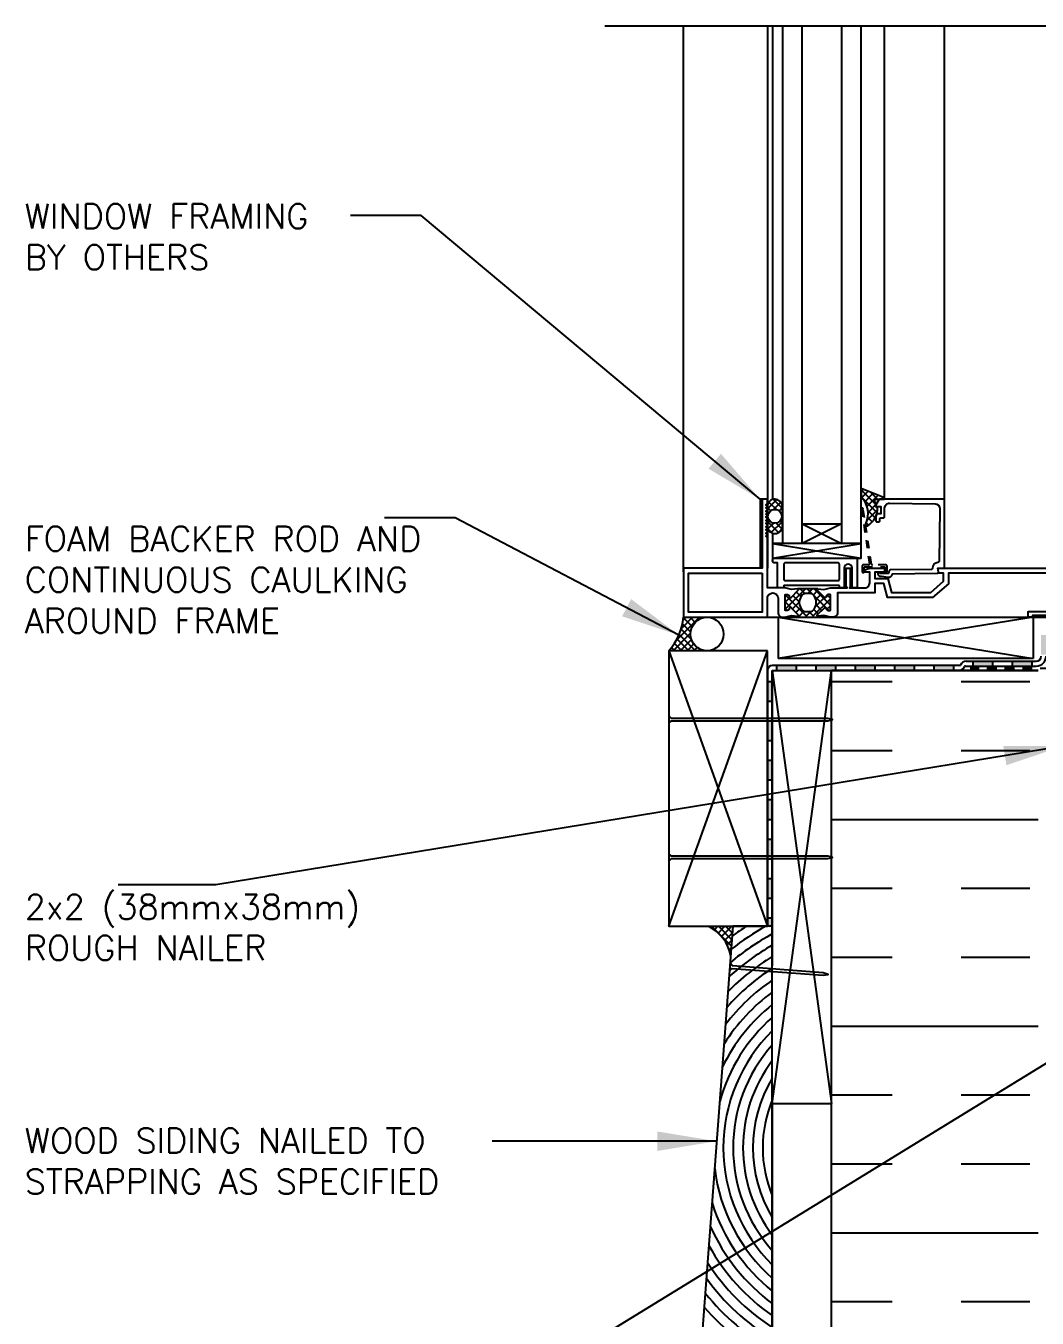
# Model space of a CAD drawing. Header units: inches. Extents: x 2813.3 to 2843.9, y 421.8 to 475.7.
# Drawn here: x 2814.37 to 2827.22, y 458.29 to 474.7 of the extents above; entities that cross this region are included whole.
import ezdxf

# ---------------------------------------------------------------- set-up
doc = ezdxf.new("R2010")
doc.units = ezdxf.units.IN
doc.header["$LTSCALE"] = 0.5
doc.header["$MEASUREMENT"] = 0
doc.linetypes.add('DASHED2', pattern=[0.375, 0.25, -0.125])
doc.linetypes.add('HIDDEN2', pattern=[0.1875, 0.125, -0.0625])
for name, color, linetype in [('HATCH', 12, 'CONTINUOUS'), ('LINE18', 9, 'CONTINUOUS'), ('line25', 2, 'CONTINUOUS'), ('LINE50', 5, 'CONTINUOUS'), ('LINE9', 9, 'CONTINUOUS'), ('TEXT', 4, 'CONTINUOUS')]:
    doc.layers.add(name, color=color, linetype=linetype)
doc.styles.add('DIM', font='romans.shx', dxfattribs={"width": 0.7})
doc.styles.get("Standard").update_dxf_attribs({"font": 'romans.shx'})
doc.dimstyles.new('ext_12', dxfattribs={"dimscale": 12, "dimtxt": 0.09375, "dimasz": 0.09375, "dimexe": 0.09375, "dimexo": 0.0625, "dimgap": 0.0625, "dimtad": 1, "dimdec": 1, "dimzin": 3, "dimdsep": 46, "dimlunit": 4, "dimtxsty": 'DIM', "dimcen": 0.09, "dimdle": 0.09375, "dimclrt": 4, "dimadec": 0, "dimazin": 0, "dimtfac": 1, "dimtdec": 1, "dimtmove": 2, "dimatfit": 3, "dimfxl": 1, "dimfrac": 2, "dimtolj": 1, "dimtzin": 0, "dimarcsym": 0})

msp = doc.modelspace()

# ---------------------------------------------------------------- hatches: boundary and pattern name
at = {"layer": 'HATCH'}
h = msp.add_hatch(dxfattribs=at)
h.set_pattern_fill('ANSI37', color=256, scale=0.5, style=0)
h.set_pattern_definition([(45, (103.3390658424782, -55.87239338056526), (-0.04419417382415922, 0.04419417382415922), []), (135, (103.3390658424782, -55.87239338056526), (-0.04419417382415922, -0.04419417382415922), [])])
h.paths.add_polyline_path([(2823.982138545443, 468.351372193902), (2823.982138545443, 468.59830240025, 0.973119193628529), (2823.792209807232, 468.6034783525167), (2823.792068766666, 468.3514253666894, 1.000279793165599)])
h.paths.add_polyline_path([(2823.799568751791, 468.474837297076, -1), (2823.974638545443, 468.474837297076, -1)], flags=16)
h.paths.add_polyline_path([(2825.152968216096, 468.6928047112238), (2825.277862085333, 468.6928047112238, 0.3927408574796724), (2825.258397534438, 468.7185264611676), (2824.982138545443, 468.8295042399155), (2824.982138545443, 468.7249343152625, -0.3145636000813645), (2825.036011297347, 468.3816559824532), (2825.040046788867, 468.3551437536517), (2825.066515996019, 468.3551437536517, 0.1494430697769666), (2825.169001310514, 468.4742076271389), (2825.169001310514, 468.474804711224, -0.1929134893777459), (2825.177303608989, 468.49552208916, 0.08922647140676533), (2825.191602164747, 468.5895750830123), (2825.172721375094, 468.5929042756451, -0.31529878887884), (2825.170125664453, 468.5954999862861)])
h.paths.add_polyline_path([(2824.515226316702, 467.3139485620862, -0.7725978076390988), (2824.540269151119, 467.2992682414965, 0.343148791993915), (2824.544893306252, 467.2878921748773), (2824.561061888603, 467.2785572395047, 0.1316524975867668), (2824.565061888603, 467.2774854427349), (2824.583918295064, 467.2774854427349, 0.414213562373095), (2824.591918295064, 467.2854854427349), (2824.591918295064, 467.4744854427349, 0.414213562373095), (2824.583918295064, 467.4824854427349), (2824.565061888603, 467.4824854427349, 0.1316524975867363), (2824.561061888603, 467.4814136459651), (2824.544893306252, 467.4720787105925, 0.3431487919940244), (2824.540269151119, 467.4607026439733, -0.7725978076389638), (2824.515226316702, 467.4460223233836), (2824.40782358055, 467.5534250595356), (2824.201313923034, 467.5534250595356), (2824.093911186882, 467.4460223233836, -0.7725978076393586), (2824.068868352465, 467.4607026439733, 0.3431487919941011), (2824.064244197332, 467.4720787105925), (2824.048075614981, 467.4814136459651, 0.1316524975865104), (2824.044075614981, 467.4824854427349), (2824.02521920852, 467.4824854427349, 0.414213562373095), (2824.017219208521, 467.4744854427349), (2824.017219208521, 467.2854854427349, 0.414213562373095), (2824.02521920852, 467.2774854427349), (2824.044075614981, 467.2774854427349, 0.1316524975865104), (2824.048075614981, 467.2785572395047), (2824.064244197332, 467.2878921748773, 0.343148791994153), (2824.068868352465, 467.2992682414965, -0.7725978076392856), (2824.093911186882, 467.3139485620862), (2824.201313923034, 467.2065458259341), (2824.40782358055, 467.2065458259341)])
h.paths.add_polyline_path([(2824.332230062922, 467.4949854427347), (2824.277057896919, 467.4949854427347, 0.3238484292968788), (2824.220066820027, 467.4537475629416, 0.326501620107139), (2824.220066820259, 467.3062233246863, 0.3238484397582524), (2824.277057897863, 467.2649854427348), (2824.332230062922, 467.2649854427348, 0.3238484345287045), (2824.389221140169, 467.3062233236073, 0.3265016201076595), (2824.389221140169, 467.4537475618628, 0.3238484345260935)], flags=16)
h = msp.add_hatch(dxfattribs=at)
h.set_pattern_fill('ANSI37', color=256, scale=0.5, style=0)
h.set_pattern_definition([(45, (-0.9606710215480234, 0), (-0.04419417382415922, 0.04419417382415922), []), (135, (-0.9606710215480234, 0), (-0.04419417382415922, -0.04419417382415922), [])])
edge = h.paths.add_edge_path()
edge.add_ellipse((2823.025893384422, 466.9798558234341), major_axis=(0, 0.2126296192998325), ratio=0.9888996363865078, start_angle=0, end_angle=174.4300302358596, ccw=False)
edge.add_line((2823.025893384421, 467.192485442734), (2822.727068751791, 467.1924854427339))
edge.add_arc((2821.990630358105, 467.2611524192078), 0.7396327881813819, 318.2069622963306, 354.67302992831833, ccw=False)
edge.add_line((2822.54206875179, 466.7682301542177), (2823.005484375779, 466.7682301542176))
h = msp.add_hatch(color=7, dxfattribs=at)
h.dxf.hatch_style = 1
h.paths.add_polyline_path([(2827.708410743088, 467.0807301542176), (2827.654992137481, 467.0807301542176, -0.0142692368390165), (2827.651806391319, 467.0807301542176), (2827.458410743088, 467.0807301542176), (2827.458410743089, 467.0182301542176), (2827.708410743089, 467.0182301542176)])
h.paths.add_polyline_path([(2828.208410743088, 467.0807301542176), (2827.958410743088, 467.0807301542176), (2827.958410743089, 467.0182301542176), (2828.208410743089, 467.0182301542176)])
h.paths.add_polyline_path([(2826.656146517105, 466.636006396075), (2826.406146517105, 466.636006396075), (2826.406146517105, 466.5735063960749), (2826.656146517105, 466.5735063960749)])
h.paths.add_polyline_path([(2827.156146517105, 466.636006396075), (2826.906146517105, 466.636006396075), (2826.906146517105, 466.573506396075), (2827.156146517105, 466.573506396075)])
h.paths.add_polyline_path([(2827.331070270735, 466.9689026254261), (2827.268570270735, 466.9689026254261), (2827.268570270735, 466.7189026254261), (2827.331070270735, 466.7189026254261)])
h.paths.add_polyline_path([(2825.656146517105, 466.5807301542176), (2825.406146517105, 466.5807301542175), (2825.406146517105, 466.5182301542177), (2825.656146517105, 466.5182301542177)])
h.paths.add_polyline_path([(2826.156146517105, 466.5807301542177), (2825.906146517105, 466.5807301542176), (2825.906146517105, 466.5182301542177), (2826.156146517105, 466.5182301542178)])
h.paths.add_polyline_path([(2824.656146517105, 466.5807301542173), (2824.406146517105, 466.5807301542172), (2824.406146517105, 466.5182301542176), (2824.604568751791, 466.5182301542176), (2824.656146517105, 466.5182301542176)])
h.paths.add_polyline_path([(2825.156146517105, 466.5807301542175), (2824.906146517105, 466.5807301542173), (2824.906146517105, 466.5182301542177), (2825.156146517105, 466.5182301542177)])
h.paths.add_polyline_path([(2824.156146517105, 466.5807301542172), (2823.906146517105, 466.5807301542171), (2823.906146517105, 466.5182301542176), (2824.156146517105, 466.5182301542176)])
h.paths.add_polyline_path([(2823.854568751791, 465.876797839977), (2823.79206875179, 465.876797839977), (2823.79206875179, 465.626797839977), (2823.854568751791, 465.626797839977)])
h.paths.add_polyline_path([(2823.854568751791, 466.376797839977), (2823.79206875179, 466.376797839977), (2823.79206875179, 466.126797839977), (2823.854568751791, 466.126797839977)])
h.paths.add_polyline_path([(2823.854568751791, 464.376797839977), (2823.79206875179, 464.376797839977), (2823.79206875179, 464.1588551542181), (2823.854568751791, 464.1588551542181)])
h.paths.add_polyline_path([(2823.854568751791, 464.876797839977), (2823.79206875179, 464.876797839977), (2823.79206875179, 464.626797839977), (2823.854568751791, 464.626797839977)])
h.paths.add_polyline_path([(2823.854568751791, 465.376797839977), (2823.79206875179, 465.376797839977), (2823.79206875179, 465.126797839977), (2823.854568751791, 465.126797839977)])
h.paths.add_polyline_path([(2823.79206875179, 463.376797839977), (2823.792068511214, 463.3006014940622, 1), (2823.854568992368, 463.3006014940622), (2823.854568986671, 463.376797839977)])
h.paths.add_polyline_path([(2823.854568751791, 463.876797839977), (2823.79206875179, 463.876797839977), (2823.79206875179, 463.626797839977), (2823.854568751791, 463.626797839977)])
h = msp.add_hatch(dxfattribs=at)
h.set_pattern_fill('INSUL', color=256, scale=7, style=0)
h.set_pattern_definition([(0, (0, 0), (0, 2.625), []), (0, (0, 0.875), (0, 2.625), [0.875, -0.875]), (0, (0, 1.75), (0, 2.625), [0.875, -0.875])])
h.paths.add_polyline_path([(2827.229568751791, 466.5182301542177), (2824.604568751791, 466.5182301542176), (2824.604568751791, 456.5655165432296), (2825.042068751791, 456.5655165432296), (2825.042068751791, 457.0655165432296), (2826.542068751791, 457.0655165432296), (2826.542068751791, 456.5655165432296), (2827.229568751791, 456.5655165432296)])
h.paths.add_polyline_path([(2835.85456875179, 465.0182301542177), (2833.229568751791, 465.0182301542178), (2833.229568751791, 456.5655165432296), (2833.917068751792, 456.5655165432296), (2833.917068751792, 457.0655165432296), (2835.417068751792, 457.0655165432296), (2835.417068751792, 456.5655165432296), (2835.854568751791, 456.5655165432296)])
h = msp.add_hatch(dxfattribs=at)
h.set_pattern_fill('ANSI37', color=256, scale=0.5, style=0)
h.set_pattern_definition([(45, (0, 0.2500000000005116), (-0.04419417382415922, 0.04419417382415922), []), (135, (0, 0.2500000000005116), (-0.04419417382415922, -0.04419417382415922), [])])
h.paths.add_polyline_path([(2823.354568751787, 463.2682301542175), (2823.042068751789, 463.2682301542175, -0.2365334856371077), (2823.326433977009, 462.8954443884055)])

# ---------------------------------------------------------------- linework, layer by layer
for p, q in [((2823.79206875179, 474.7037910024927), (2823.792068751791, 467.8173372970794)), ((2823.857068751791, 474.7037910024927), (2823.857068751791, 468.688466343084)), ((2825.277982072627, 468.6928047112238), (2825.277982072627, 474.7037910024926)), ((2826.041064376471, 468.6928047112238), (2826.04106437647, 474.7037910024926)), ((2823.857068751791, 468.261208251068), (2823.857068751791, 467.9112582744045)), ((2823.857138545443, 468.131337297076), (2824.982138545443, 467.9443372970769)), ((2823.857138545443, 467.9443372970769), (2824.982138545443, 468.131337297076)), ((2824.431965716174, 467.5534250595356), (2824.17717178741, 467.5534250595356)), ((2823.928492223495, 467.1923372970768), (2827.168111954209, 466.6675394048269)), ((2827.168111954209, 467.1923372970768), (2823.928492223495, 466.6675394048269)), ((2822.54206875179, 466.7682301542176), (2823.79206875179, 463.2682301542176)), ((2822.54206875179, 463.2682301542176), (2823.79206875179, 466.7682301542176)), ((2823.854568751791, 466.5182301542176), (2824.60456875179, 461.0182301542176)), ((2823.854568751791, 461.0182301542176), (2824.604568751791, 466.5182301542176))]:
    msp.add_line(p, q, dxfattribs=at)
at = {"layer": 'HATCH', "color": 6, "linetype": 'DASHED2'}
msp.add_line((2835.929767912996, 466.542256396075), (2826.3671298627, 466.542256396075), dxfattribs=at)
at = {"layer": 'HATCH', "flags": 128}
msp.add_lwpolyline([(2822.727068751791, 467.7682445219829), (2822.727068751791, 474.7037838186094)], dxfattribs=at)
at = {"layer": 'HATCH'}
for points in [[(2825.152968216096, 468.6928047112238), (2825.277982072627, 468.6928047112238), (2825.277982072627, 468.6951865174213, 0.3639702342662027), (2825.258397534438, 468.7185264611676), (2824.982138545443, 468.8295042399155), (2824.982138545443, 468.7249343152625, -0.3145636000813645), (2825.036011297347, 468.3816559824532), (2825.040046788867, 468.3551437536517), (2825.066515996019, 468.3551437536517, 0.2645518979873512), (2825.191602164747, 468.5895750830123), (2825.172721375094, 468.5929042756451, -0.315298788878984), (2825.170125664453, 468.5954999862863)], [(2823.792209807232, 468.6034783525167), (2823.792068751791, 468.351372193902, 1), (2823.982138545443, 468.351372193902), (2823.982138545443, 468.59830240025, 0.973119193628672)], [(2824.38479630312, 467.4639127722249, 0.2734560415951634), (2824.332230062922, 467.4949854427347), (2824.277057896919, 467.4949854427347, 0.2734560397667185), (2824.224491656918, 467.4639127725825), (2824.211470368332, 467.440250713744, 0.2569805071132461), (2824.211470368332, 467.3197201742025), (2824.224491657467, 467.2960581136027, 0.2734560434246889), (2824.277057897863, 467.2649854427348), (2824.332230062922, 467.2649854427348, 0.2734560415960702), (2824.38479630312, 467.2960581132449), (2824.39781759198, 467.3197201729643, 0.2569805071137504), (2824.39781759198, 467.440250712506)]]:
    msp.add_lwpolyline(points, format="xyb", close=True, dxfattribs=at)
msp.add_circle((2823.887103648617, 468.474837297076), 0.087534896825959, dxfattribs=at)
for centre, radius, start, end in [((2821.990630358103, 467.2611524192079), 0.7396327881826043, 318.2069622963911, 354.6730299283238), ((2825.315237811199, 460.4557301542177), 3.08324781176672, 118.2775804139016, 130.3325146063014), ((2825.315237811199, 460.4557301542177), 3.20824781176672, 118.7595295468131, 128.1672665301308), ((2825.315237811199, 460.4557301542177), 3.33324781176672, 122.4594339818559, 126.2291925415307), ((2825.315237811199, 460.4557301542177), 2.95824781176672, 119.5881194235654, 132.7762227852721), ((2825.315237811199, 460.4557301542177), 2.83324781176672, 121.0339451708429, 135.5701336579827), ((2825.315237811199, 460.4557301542177), 2.70824781176672, 122.6387885285911, 138.8201676453839), ((2825.315237811199, 460.4557301542177), 2.58324781176672, 124.4327818063202, 142.6952597274077), ((2825.315237811199, 460.4557301542177), 2.45824781176672, 126.4549914638394, 147.4992047495145), ((2825.315237811199, 460.4557301542177), 2.33324781176672, 128.7573836964999, 153.9093456307067), ((2825.315237811199, 460.4557301542177), 2.20824781176672, 131.411366539007, 164.5615764899222), ((2825.315237811199, 460.4557301542177), 2.08324781176672, 134.5193360853791, 225.4806639146209), ((2825.315237811199, 460.4557301542177), 1.95824781176672, 138.2369883275385, 221.7630116724615), ((2825.315237811199, 460.4557301542177), 1.83324781176672, 142.8223543040132, 217.1776456959868), ((2825.315237811199, 460.4557301542177), 1.70824781176672, 148.7673138893534, 211.2326861106466), ((2825.315237811199, 460.4557301542177), 1.58324781176672, 157.3058756060093, 202.6941243939938), ((2825.315237811199, 460.4557301542177), 2.20824781176672, 186.8063684703597, 228.588633460993), ((2825.315237811199, 460.4557301542177), 2.33324781176672, 197.4585993295492, 231.2426163035001), ((2825.315237811199, 460.4557301542177), 2.45824781176672, 203.8687402107704, 233.5450085361605), ((2825.315237811199, 460.4557301542177), 2.58324781176672, 208.6726852328559, 235.5672181936798), ((2825.315237811199, 460.4557301542177), 2.70824781176672, 212.5477773148755, 237.3612114714089), ((2825.315237811199, 460.4557301542177), 2.83324781176672, 215.7978113023007, 238.9660548291571), ((2825.315237811199, 460.4557301542177), 2.95824781176672, 218.5917221749953, 240.4118805764347), ((2825.315237811199, 460.4557301542177), 3.08324781176672, 221.035430353943, 241.7224195860984)]:
    msp.add_arc(centre, radius, start, end, dxfattribs=at)
at = {"layer": 'LINE18'}
for p, q in [((2823.982138545442, 474.7037910024928), (2823.982138545443, 468.131337297076)), ((2824.982138545443, 468.131337297076), (2824.982138545443, 474.7037910024927)), ((2823.698318751791, 468.6923372970794), (2823.698318751791, 467.8173372970794)), ((2823.792068751791, 468.6923372970794), (2823.698318751791, 468.6923372970794)), ((2823.698318751791, 467.8173372970794), (2822.742068751791, 467.8173372970794))]:
    msp.add_line(p, q, dxfattribs=at)
for points in [[(2824.02521920852, 467.2774854427349, -0.4142135623731601), (2824.017219208521, 467.2854854427349), (2824.017219208521, 467.4744854427349, -0.4142135623731601), (2824.02521920852, 467.4824854427349), (2824.044075614981, 467.4824854427349, -0.1316524975860434), (2824.048075614981, 467.4814136459651), (2824.064244197332, 467.4720787105925, -0.3431487919942176), (2824.068868352465, 467.4607026439733, 0.7725978076396093), (2824.093911186882, 467.4460223233836), (2824.184242855222, 467.5363539917237, 0.7132930678969659), (2824.175953093976, 467.553350521052), (2824.099114891446, 467.5439159760938), (2824.014331608125, 467.5666335883914, 0.06554346281523721), (2824.007861131998, 467.5674854427342), (2823.792068751791, 467.5674854427342), (2823.792068751791, 468.202485442734), (2823.772068751791, 468.2224854427341), (2823.792068751791, 468.2424854427341), (2823.772068751791, 468.2624854427341), (2823.792068751791, 468.2824854427341), (2823.772068751791, 468.3024854427341), (2823.792068751791, 468.322485442734), (2823.772068751791, 468.3424854427341), (2823.792068751791, 468.3624854427341), (2823.772068751791, 468.3824854427341), (2823.792068751791, 468.4024854427341), (2823.772068751791, 468.4224854427341), (2823.792068751791, 468.442485442734), (2823.772068751791, 468.462485442734), (2823.792068751791, 468.4824854427341), (2823.772068751791, 468.5024854427341), (2823.792068751791, 468.5224854427341), (2823.772068751791, 468.5424854427341), (2823.792068751791, 468.562485442734), (2823.772068751791, 468.582485442734), (2823.792068751791, 468.602485442734), (2823.772068751791, 468.6224854427341), (2823.792068751791, 468.6424854427341), (2823.792068751791, 468.692485442734), (2823.727068751791, 468.692485442734), (2823.727068751791, 467.8174854427359), (2822.727068751791, 467.8174854427359), (2822.727068751791, 467.1924854427339), (2823.792068751791, 467.192485442734), (2823.792068751791, 467.4341335883911, -1.000000000003211), (2823.927068751791, 467.4341335883911), (2823.927068751791, 467.2504854427343, 0.4142135623740909), (2823.985068751791, 467.192485442734), (2824.007861131992, 467.192485442734, 0.06554346281528432), (2824.014331608119, 467.1933372970769), (2824.099114891446, 467.2160549093759), (2824.175953093976, 467.2066203644178, 0.7132930678969658), (2824.184242855222, 467.2236168937461), (2824.093911186882, 467.3139485620862, 0.7725978076383387), (2824.068868352465, 467.2992682414965, -0.3431487919937011), (2824.064244197332, 467.2878921748773), (2824.048075614981, 467.2785572395047, -0.1316524975860435), (2824.044075614981, 467.2774854427349)], [(2825.219001310513, 468.4398047112238, -0.414213562373043), (2825.234001310514, 468.4548047112239), (2825.266001310513, 468.4548047112239, 0.414213562373095), (2825.281001310514, 468.4698047112238), (2825.281001310514, 468.5799127516605, -0.4184033046059118), (2825.343886854668, 468.6419064272375), (2825.921128016359, 468.633660867805, -0.4139326425428041), (2825.980265712163, 468.5728675574476), (2825.971328171609, 467.9021342626277, -0.4077932646411108), (2825.95645918664, 467.8873346809239, 0.4138755073975079), (2825.887066340671, 467.8168129076999, -0.4122343511257975), (2825.872280557166, 467.8017020622434), (2825.354191609545, 467.7943169697817, 0.3394542588633734), (2825.339862655151, 467.7829938741069), (2825.331269988839, 467.7489944028922), (2825.223789153295, 467.7474623186584), (2825.223717888098, 467.7524618107598, 0.9999999999999848), (2825.19372093549, 467.7520342195718), (2825.193808372795, 467.7459002000573, 0.3727193515204652), (2825.219932245857, 467.7165788542082), (2825.239971466907, 467.7139699039436), (2825.325673951221, 467.7028121090092, 0.3800361709519329), (2825.380604917092, 467.7401424019735), (2825.381757978034, 467.7447048347362), (2825.950098309198, 467.7528062349197, 0.4577045202689281), (2825.964691900555, 467.7702008104828), (2825.957064376471, 467.817337297078), (2826.041064376471, 467.817337297078), (2826.041064376471, 468.6928047112238), (2825.220932489855, 468.6928047112238, 0.267949192431115), (2825.207942108798, 468.6853047112238), (2825.17099169157, 468.6213047112238, 0.577350269189628), (2825.183982072627, 468.5988047112237), (2825.231001310513, 468.5988047112237), (2825.231001310513, 468.5048047112238), (2825.199001310513, 468.5048047112238, 0.4142135623730948), (2825.169001310514, 468.4748047112238), (2825.169001310514, 468.4208047112238, 0.4142135623731296), (2825.184001310513, 468.4058047112238), (2825.204001310513, 468.4058047112238, 0.414213562373043), (2825.219001310513, 468.4208047112238)], [(2824.868088693063, 467.5774854427346), (2824.868088693063, 467.8173372970782, 0.999999999999991), (2824.768088693063, 467.8173372970782), (2824.768088693063, 467.5774854427346, -0.4142135623730951), (2824.758088693063, 467.5674854427345), (2824.716088693063, 467.5674854427345, -0.4142135623730951), (2824.706088693063, 467.5774854427346), (2824.706088693063, 467.5884854427348, 0.414213562373147), (2824.696088693063, 467.5984854427349), (2824.008998958139, 467.5984854427348, 0.4142135623730951), (2823.998998958139, 467.5884854427348), (2823.998998958139, 467.5774854427346, -0.4142135623730951), (2823.988998958139, 467.5674854427345), (2823.928998958139, 467.5674854427345, -0.4142135623730951), (2823.918998958139, 467.5774854427346), (2823.918998958139, 467.8823372970772), (2823.887998958139, 467.8823372970772, -1), (2823.887998958139, 467.9443372970772), (2824.930088693063, 467.9443372970772), (2824.930088693063, 467.5774854427345, -0.4142135623730951), (2824.920088693063, 467.5674854427345), (2824.878088693063, 467.5674854427345, -0.4142135623730951)], [(2824.013998958139, 467.8823372970772, 0.4142135623730941), (2823.998998958139, 467.8673372970772), (2823.998998958139, 467.6754854427346, 0.4142135623732182), (2824.013998958139, 467.6604854427346), (2824.691088693063, 467.6604854427348, 0.4142135623729715), (2824.706088693063, 467.6754854427348), (2824.706088693063, 467.8673372970772, 0.4142135623730965), (2824.691088693063, 467.8823372970772)]]:
    msp.add_lwpolyline(points, format="xyb", close=True, dxfattribs=at)
at = {"layer": 'LINE18', "linetype": 'HIDDEN2'}
msp.add_lwpolyline([(2825.026392812689, 467.8323372970778), (2825.281392812689, 467.8323372970778, -0.4142135623730951), (2825.286392812689, 467.8273372970778), (2825.286392812689, 467.7723372970779, 0.9999999999999287), (2825.311392812689, 467.7723372970779), (2825.311392812689, 467.8448372970778, 0.4142135623730951), (2825.298892812689, 467.8573372970778), (2825.126560452453, 467.8573372970778, -0.3706321426687706), (2825.11420278784, 467.8679563065681), (2825.007261100573, 468.5705380036433, 0.9950963693897203), (2824.989472404351, 468.5677894662663), (2825.087573162926, 467.8715814081934, -0.4558347385663112), (2825.075195437917, 467.8573372970778), (2825.008892812689, 467.8573372970778, 0.4142135623730951), (2824.996392812689, 467.8448372970778), (2824.996392812689, 467.7723372970779, 1), (2825.021392812689, 467.7723372970779), (2825.021392812689, 467.8273372970778, -0.4142135623730951)], format="xyb", close=True, dxfattribs=at)
at = {"layer": 'LINE18'}
for points in [[(2824.232138545443, 468.131337297076), (2824.232138545443, 468.381337297076), (2824.732138545443, 468.381337297076), (2824.732138545443, 468.131337297076)], [(2823.857138545443, 467.9443372970769), (2824.982138545443, 467.9443372970769), (2824.982138545443, 468.131337297076), (2823.857138545443, 468.131337297076)], [(2823.727068751791, 467.7524854427358), (2823.727068751791, 467.2574854427341), (2822.792068751791, 467.2574854427341), (2822.792068751791, 467.7524854427358)]]:
    msp.add_lwpolyline(points, close=True, dxfattribs=at)
for points in [[(2827.662068751793, 467.7523372970766), (2826.093765018868, 467.7523372970766), (2826.093765018868, 467.6181620027715), (2825.890100688212, 467.4441278871876), (2825.317852661561, 467.4441278871876), (2825.27076132163, 467.6198751604055), (2825.15610191638, 467.6198751604055), (2825.15610191638, 467.5024854427342), (2824.682068751793, 467.5024854427342), (2824.682068751794, 467.2504854427341, -0.4142135623740908), (2824.624068751794, 467.192485442734), (2824.601276371594, 467.1924854427337, -0.06554346281804448), (2824.594805895466, 467.1933372970765), (2824.510022612138, 467.2160549093759), (2824.433184409608, 467.2066203644178, -0.7132930678969379), (2824.424894648362, 467.2236168937461), (2824.515226316702, 467.3139485620862, -0.7725978076385306), (2824.540269151119, 467.2992682414965, 0.3431487919936307), (2824.544893306252, 467.2878921748773), (2824.561061888603, 467.2785572395047, 0.1316524975860437), (2824.565061888603, 467.2774854427349), (2824.583918295064, 467.2774854427349, 0.4142135623731601), (2824.591918295064, 467.2854854427349), (2824.591918295064, 467.4744854427349, 0.4142135623731601), (2824.583918295064, 467.4824854427349), (2824.565061888603, 467.4824854427349, 0.1316524975860435), (2824.561061888603, 467.4814136459651), (2824.544893306253, 467.4720787105925, 0.3431487919941411), (2824.540269151119, 467.4607026439733, -0.7725978076394043), (2824.515226316702, 467.4460223233836), (2824.424894648362, 467.5363539917237, -0.713293067896942), (2824.433184409608, 467.553350521052), (2824.510022612138, 467.5439159760938), (2824.594805895456, 467.5666335883905, -0.06554346281272118), (2824.601276371583, 467.5674854427332), (2824.803088693065, 467.5674854427353), (2824.793088693064, 467.584805950811), (2824.793088693064, 467.8173372970778), (2824.843088693065, 467.8173372970778), (2824.843088693065, 467.584805950811), (2824.833088693063, 467.5674854427336), (2825.02910191638, 467.567485442734, 0.4142135623722979), (2825.09110191638, 467.6294854427341), (2825.09110191638, 467.7673372970779), (2825.02910191638, 467.7673372970779), (2825.02910191638, 467.7754924632555, -0.3255049610922494), (2825.049891832982, 467.8040437217883), (2825.09110191638, 467.8173372970778), (2825.263692812691, 467.8173372970778, -0.4142135623732336), (2825.278692812691, 467.8023372970778), (2825.278692812691, 467.7823372970778, -0.4142135623728175), (2825.263692812691, 467.7673372970779), (2825.15610191638, 467.7673372970777), (2825.15610191638, 467.6848751604054), (2825.320637575849, 467.6848751604054), (2825.367728915779, 467.5091278871875), (2825.867728915779, 467.5091278871875), (2826.028765018868, 467.6498751604054), (2826.028765018868, 467.7523372970767), (2825.976617268926, 467.7523372970767, -0.3639702342661525), (2825.966769191396, 467.7606008153001), (2825.958834477264, 467.8056008153014, -0.4663076581548417), (2825.968682554794, 467.817337297078), (2827.727068751793, 467.8173372970794)], [(2827.452068751793, 467.2173372970769), (2827.167068751793, 467.2173372970769, 0.4142135623731992), (2827.157068751793, 467.2073372970769), (2827.157068751793, 467.2023372970769, -0.4248058794415498), (2827.147068751793, 467.1924854427313), (2827.112068751793, 467.1924854427313, -0.4248058794183561), (2827.102068751793, 467.2023372970769), (2827.102068751793, 467.2573372970768, -0.4142135623730951), (2827.112068751793, 467.2673372970768), (2827.507068751793, 467.2673372970768, -0.4142135623730951)]]:
    msp.add_lwpolyline(points, format="xyb", dxfattribs=at)
at = {"layer": 'LINE18', "flags": 128}
msp.add_lwpolyline([(2823.577015044926, 467.1923372970768), (2827.727055269065, 467.1923372970768)], dxfattribs=at)
at = {"layer": 'line25', "color": 12}
for p, q in [((2824.232138545443, 468.131337297076), (2824.232138545443, 474.7037910024927)), ((2824.732138545443, 474.7037910024927), (2824.732138545443, 468.131337297076)), ((2824.232138545443, 468.381337297076), (2824.732138545443, 468.131337297076)), ((2824.732138545443, 468.381337297076), (2824.232138545443, 468.131337297076))]:
    msp.add_line(p, q, dxfattribs=at)
at = {"layer": 'line25'}
for p, q in [((2824.604568751791, 466.5182301542176), (2827.229568751791, 466.5182301542177)), ((2827.229568751791, 466.5182301542176), (2824.854568751791, 466.5182301542177))]:
    msp.add_line(p, q, dxfattribs=at)
at = {"layer": 'line25', "color": 12}
msp.add_ellipse((2823.025893384422, 466.9798558234341), major_axis=(0, 0.2126296192998325), ratio=0.9888996363865078, start_param=-12.56637061435917, end_param=-6.283185307179586, dxfattribs=at)
at = {"layer": 'LINE50'}
msp.add_line((2824.604568751791, 450.2772134818052), (2824.604568751791, 466.5182301542176), dxfattribs=at)
at = {"layer": 'LINE9'}
for p, q in [((2821.727068751791, 474.7037910024929), (2828.540818751791, 474.7037910024924)), ((2823.928492223495, 467.1923372970768), (2823.928492223495, 466.6675394048269)), ((2827.168111954209, 467.1923372970768), (2827.168111954209, 466.6675394048269)), ((2826.233919293013, 466.5807301542177), (2823.85456875179, 466.5807301542171)), ((2823.906146517105, 466.580730154219), (2823.906146517105, 466.5182301542176)), ((2827.168111954209, 466.6675394048269), (2823.928492223495, 466.6675394048269)), ((2824.156146517105, 466.580730154219), (2824.156146517105, 466.5182301542176)), ((2824.406146517105, 466.580730154219), (2824.406146517105, 466.5182301542176)), ((2824.656146517105, 466.580730154219), (2824.656146517105, 466.5182301542176)), ((2824.906146517105, 466.580730154219), (2824.906146517105, 466.5182301542176)), ((2825.156146517105, 466.580730154219), (2825.156146517105, 466.5182301542176)), ((2825.406146517105, 466.580730154219), (2825.406146517105, 466.5182301542176)), ((2825.656146517105, 466.580730154219), (2825.656146517105, 466.5182301542176)), ((2825.906146517105, 466.580730154219), (2825.906146517105, 466.5182301542176)), ((2826.156146517105, 466.580730154219), (2826.156146517105, 466.5182301542176)), ((2826.31753903957, 466.636006396075), (2827.206070270735, 466.636006396075)), ((2826.406146517105, 466.5735063960749), (2826.406146517105, 466.636006396075)), ((2826.656146517105, 466.5735063960749), (2826.656146517105, 466.636006396075)), ((2826.906146517105, 466.5735063960749), (2826.906146517105, 466.636006396075)), ((2827.156146517105, 466.5735063960749), (2827.156146517105, 466.636006396075)), ((2823.79206875179, 466.5182301542171), (2823.792068751791, 463.3004788724093)), ((2823.854568751791, 466.5182301542176), (2823.854568751791, 462.7682301542176)), ((2823.854568751791, 466.5182301542176), (2824.604568751791, 466.5182301542176)), ((2823.854568751791, 461.0182301542176), (2823.854568751791, 466.5182301542176)), ((2826.22378903957, 466.5182301542178), (2824.604568751791, 466.5182301542176)), ((2824.60456875179, 461.0182301542176), (2824.604568751791, 466.5182301542176)), ((2826.307408786127, 466.5735063960749), (2827.206070270735, 466.573506396075)), ((2823.792068751789, 466.376797839977), (2823.854568751791, 466.376797839977)), ((2823.792068751789, 466.126797839977), (2823.854568751791, 466.126797839977)), ((2823.792068751789, 465.876797839977), (2823.854568751791, 465.876797839977)), ((2823.792068751789, 465.626797839977), (2823.854568751791, 465.626797839977)), ((2823.792068751789, 465.376797839977), (2823.854568751791, 465.376797839977)), ((2823.79206875179, 465.126797839977), (2823.854568751791, 465.126797839977)), ((2823.792068751789, 464.876797839977), (2823.854568751791, 464.876797839977)), ((2823.792068751789, 464.626797839977), (2823.854568751791, 464.626797839977)), ((2823.792068751789, 464.376797839977), (2823.854568751791, 464.376797839977)), ((2823.792068751789, 464.126797839977), (2823.854568751791, 464.126797839977)), ((2823.792068751789, 463.876797839977), (2823.854568751791, 463.876797839977)), ((2823.792068751789, 463.626797839977), (2823.854568751791, 463.626797839977)), ((2823.792068751789, 463.376797839977), (2823.854568751791, 463.376797839977)), ((2823.854568751791, 461.2682301542181), (2823.85456875179, 447.815516543231)), ((2823.854568751791, 461.0182301542176), (2824.60456875179, 461.0182301542176))]:
    msp.add_line(p, q, dxfattribs=at)
for points in [[(2823.79206875179, 466.7682301542176), (2822.54206875179, 466.7682301542176), (2822.54206875179, 463.2682301542175), (2823.79206875179, 463.2682301542175), (2823.79206875179, 466.7682301542176)], [(2822.54206875179, 465.9401051542175), (2822.54206875179, 465.8463551542175), (2822.57331875179, 465.8776051542175), (2824.55769375179, 465.8776051542175), (2824.62019375179, 465.8932301542175), (2824.55769375179, 465.9088551542175), (2822.57331875179, 465.9088551542175), (2822.54206875179, 465.9401051542175)], [(2822.54206875179, 464.1901051542182), (2822.54206875179, 464.0963551542181), (2822.57331875179, 464.1276051542181), (2824.55769375179, 464.1276051542181), (2824.62019375179, 464.1432301542182), (2824.55769375179, 464.1588551542181), (2822.57331875179, 464.1588551542182), (2822.54206875179, 464.1901051542182)], [(2823.854568751787, 463.2682301542176), (2823.354568751787, 463.2682301542176), (2822.854568751787, 456.6432301542176), (2823.276692645592, 456.6113717471379), (2823.354568751787, 457.6432301542176), (2823.854568751787, 457.6432301542176), (2823.854568751787, 463.2682301542176)], [(2823.319161642699, 462.7990427741275), (2823.312099754681, 462.705559127228), (2823.345614932987, 462.7343663801884), (2824.498579911413, 462.6472697612968), (2824.562079324015, 462.6581424437678), (2824.500933874086, 462.6784309769298), (2823.34796889566, 462.7655275958216), (2823.319161642699, 462.7990427741275)]]:
    msp.add_lwpolyline(points, dxfattribs=at)
for centre, radius, start, end in [((2823.85456875179, 466.5182301542171), 0.0625, 90.00000000001474, 180.0000000000136), ((2826.233919293013, 466.5963551542177), 0.015625, 270.0000000000135, 310.5853283213019), ((2826.31753903957, 466.557881396075), 0.078125, 90, 160.0879973872617), ((2826.233919293013, 466.5963551542177), 0.015625, 359.9999999987494, 0), ((2827.206070270735, 466.698506396075), 0.0625, 270, 0), ((2827.206070270735, 466.698506396075), 0.125, 270, 0), ((2826.22378903957, 466.5963551542177), 0.078125, 270.0000000000135, 340.0879973876536), ((2826.307408786127, 466.5578813960749), 0.015625, 90, 130.5853283186794), ((2823.823318751791, 463.3006014940622), 0.03125024057668014, 179.775178635355, 0.2248213647557577), ((2822.812285939132, 462.7980978111968), 0.5232824867573714, 10.72122702510419, 63.95237385894884)]:
    msp.add_arc(centre, radius, start, end, dxfattribs=at)

# ---------------------------------------------------------------- texts
at = {"layer": 'TEXT', "char_height": 0.3125, "attachment_point": 4}
for s, insert, width in [('WINDOW FRAMING BY OTHERS', (2814.361106879242, 472.0254507048254), 4.366193675734849), ('FOAM BACKER ROD AND CONTINUOUS CAULKING AROUND FRAME', (2814.361106879242, 467.6699617164083), 5.752787569047086), ('2x2 (38mmx38mm) ROUGH NAILER', (2814.361106879242, 463.2548280038978), 4.625666903189085), ('WOOD SIDING NAILED TO STRAPPING AS SPECIFIED', (2814.361106879242, 460.2868560977833), 6.834172309520909)]:
    msp.add_mtext(s, dxfattribs=dict(at, insert=insert, width=width))

# ---------------------------------------------------------------- leaders
at = {"layer": 'TEXT'}
for points in [[(2823.698318751791, 468.6923372970794), (2819.395318624077, 472.2968035956115), (2818.498756468259, 472.2968035956115)], [(2822.668608818176, 466.9655143481951), (2819.826378147209, 468.4579791890092), (2818.929815991391, 468.4579791890092)], [(2827.548015090267, 465.557362725267), (2816.787170169196, 463.7951789084922), (2815.545121755842, 463.7951789084922)], [(2828.184776696325, 462.0532562648146), (2818.399291286158, 456.045991554064), (2816.408012354802, 456.045991554064)], [(2823.144993926228, 460.5395314287081), (2820.745731693835, 460.5395314287081), (2820.297450615927, 460.5395314287081)]]:
    msp.add_leader(points, dimstyle='ext_12', override={"dimasz": 0.0625, "dimgap": 0.0625, "dimtad": 0}, dxfattribs=at)

doc.saveas('drawing.dxf')
